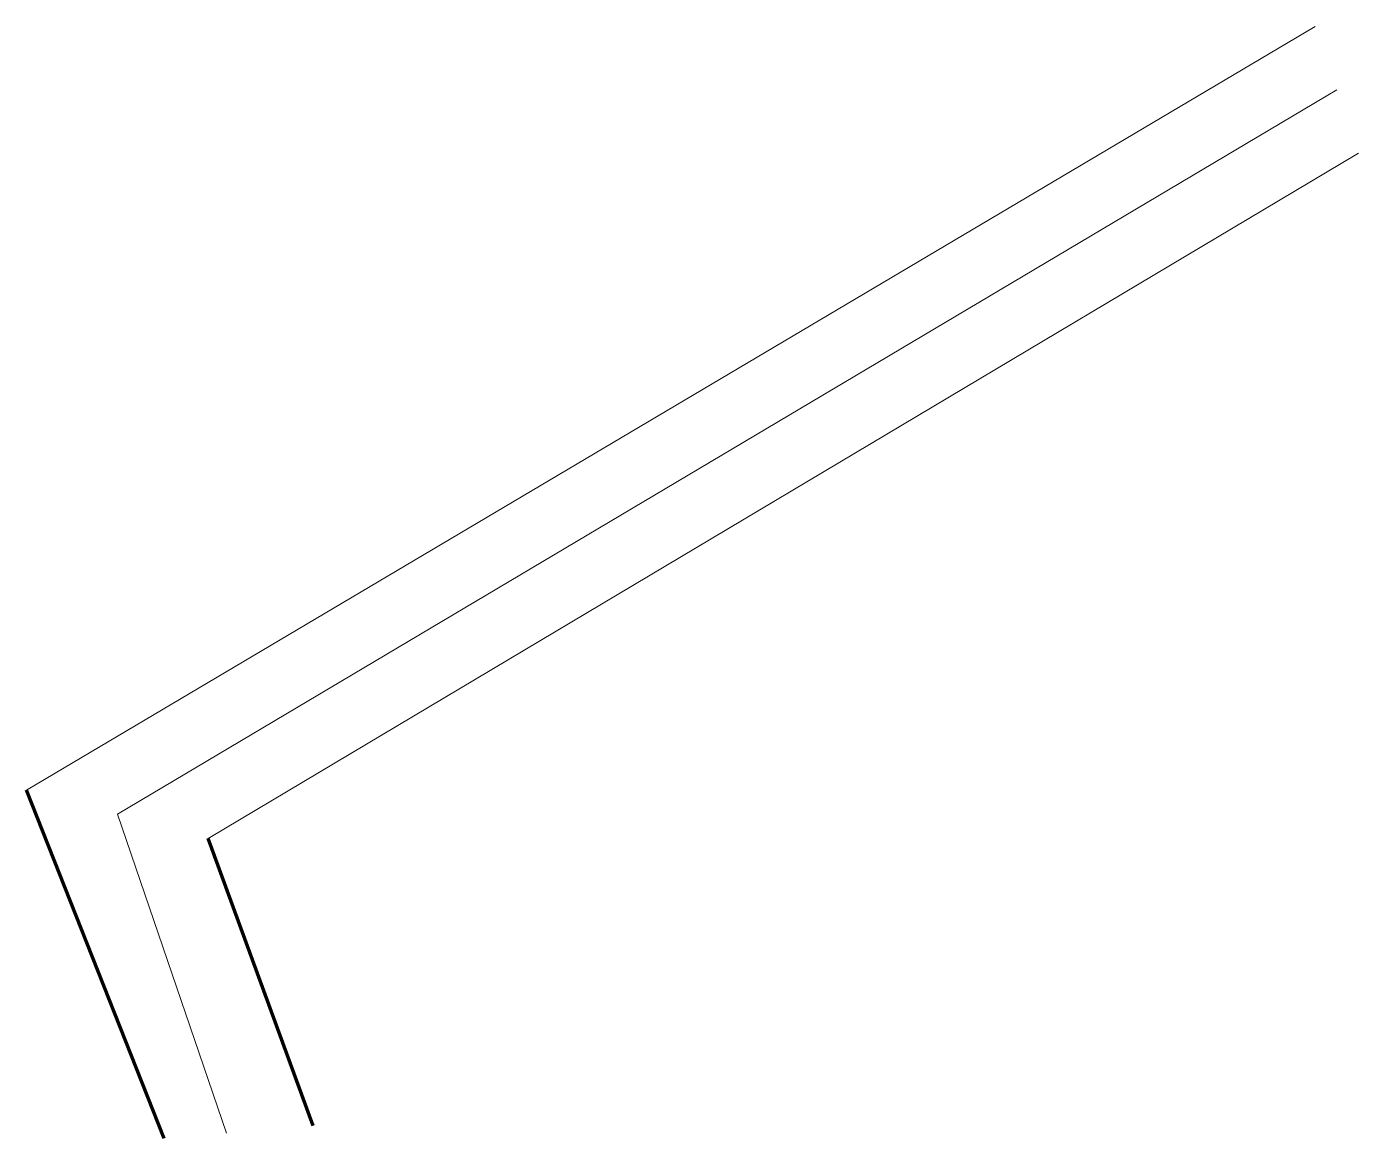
# Model space of a CAD drawing. Header units: millimetres. Extents: x 413184 to 413487, y 4594467 to 4594826.
# Drawn here: x 413184.07 to 413213.92, y 4594467.11 to 4594492.01 of the extents above.
import ezdxf

# ---------------------------------------------------------------- set-up
doc = ezdxf.new("R2010")
doc.units = ezdxf.units.MM
doc.layers.get('0').update_dxf_attribs({"lineweight": 0})
doc.layers.add('GEOFENCE', color=2, linetype='Continuous', lineweight=0)

msp = doc.modelspace()

# ---------------------------------------------------------------- linework, layer by layer
for p, q in [((413212.951, 4594492.012, 310), (413184.071, 4594474.905, 310)), ((413213.918, 4594489.177, 310), (413188.142, 4594473.828, 310))]:
    msp.add_line(p, q)
at = {"lineweight": 100}
for p, q in [((413187.156, 4594467.107, 322.998), (413184.071, 4594474.905, 310)), ((413190.49, 4594467.385, 322.516), (413188.142, 4594473.828, 310))]:
    msp.add_line(p, q, dxfattribs=at)
at = {"layer": 'GEOFENCE'}
for p, q in [((413213.434, 4594490.595, 310), (413186.107, 4594474.367, 310)), ((413186.107, 4594474.367, 310), (413188.554, 4594467.224, 322.796))]:
    msp.add_line(p, q, dxfattribs=at)

doc.saveas('drawing.dxf')
